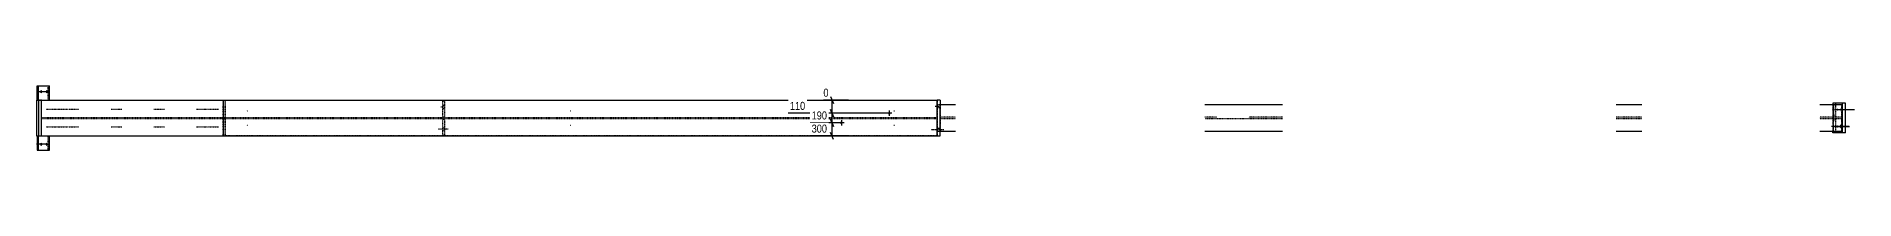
# Model space of a CAD drawing. Header units: millimetres. Extents: x 64 to 141609, y 8 to 4053.
# Drawn here: x 89710 to 104888, y 80 to 620 of the extents above; entities that cross this region are included whole.
import ezdxf

# ---------------------------------------------------------------- set-up
doc = ezdxf.new("R2010")
doc.units = ezdxf.units.MM
doc.linetypes.add('DXK_LINE_DOT2', pattern=[3.9198, 1.9599, -1.9599])
doc.layers.add('MÅLSÆTNING', color=7, linetype='Continuous')
doc.layers.add('STÅL', color=7, linetype='Continuous')
doc.styles.add('Arial Narrow', font='ARIALN.TTF', dxfattribs={"height": 0.2})

msp = doc.modelspace()

# ---------------------------------------------------------------- hatches: boundary and pattern name
at = {"layer": 'STÅL', "linetype": 'Continuous'}
for points in [[(89742, 570), (89742, 573), (89742, 575), (89743, 578), (89744, 580), (89746, 581), (89748, 582), (89749, 583), (89751, 583), (89753, 582), (89755, 581), (89756, 580), (89757, 578), (89758, 575), (89759, 573), (89759, 570), (89759, 567), (89758, 565), (89757, 562), (89756, 560), (89755, 559), (89753, 558), (89751, 557), (89749, 557), (89748, 558), (89746, 559), (89744, 560), (89743, 562), (89742, 565), (89742, 567)], [(89788, 570), (89788, 573), (89789, 575), (89790, 578), (89791, 580), (89792, 581), (89794, 582), (89796, 583), (89798, 583), (89799, 582), (89801, 581), (89802, 580), (89804, 578), (89804, 575), (89805, 573), (89805, 570), (89805, 567), (89804, 565), (89804, 562), (89802, 560), (89801, 559), (89799, 558), (89798, 557), (89796, 557), (89794, 558), (89792, 559), (89791, 560), (89790, 562), (89789, 565), (89788, 567)], [(96441, 310, -1), (96419, 310, -1)], [(96841, 390, -1), (96819, 390, -1)], [(104749, 420), (104749, 417), (104748, 413), (104748, 410), (104748, 408), (104748, 406), (104747, 404), (104747, 404), (104746, 404), (104746, 404), (104746, 406), (104745, 408), (104745, 410), (104745, 413), (104745, 417), (104745, 420), (104745, 423), (104745, 427), (104745, 430), (104745, 432), (104746, 434), (104746, 436), (104746, 436), (104747, 436), (104747, 436), (104748, 434), (104748, 432), (104748, 430), (104748, 427), (104749, 423)], [(104776, 420), (104776, 417), (104776, 413), (104776, 410), (104776, 408), (104775, 406), (104775, 404), (104775, 404), (104774, 404), (104774, 404), (104773, 406), (104773, 408), (104773, 410), (104772, 413), (104772, 417), (104772, 420), (104772, 423), (104772, 427), (104773, 430), (104773, 432), (104773, 434), (104774, 436), (104774, 436), (104775, 436), (104775, 436), (104775, 434), (104776, 432), (104776, 430), (104776, 427), (104776, 423)], [(104749, 280), (104749, 277), (104748, 273), (104748, 270), (104748, 268), (104748, 266), (104747, 264), (104747, 264), (104746, 264), (104746, 264), (104746, 266), (104745, 268), (104745, 270), (104745, 273), (104745, 277), (104745, 280), (104745, 283), (104745, 287), (104745, 290), (104745, 292), (104746, 294), (104746, 296), (104746, 296), (104747, 296), (104747, 296), (104748, 294), (104748, 292), (104748, 290), (104748, 287), (104749, 283)], [(104783, 280), (104783, 277), (104783, 273), (104782, 270), (104780, 268), (104779, 266), (104777, 264), (104775, 264), (104773, 264), (104772, 264), (104770, 266), (104768, 268), (104767, 270), (104766, 273), (104766, 277), (104765, 280), (104766, 283), (104766, 287), (104767, 290), (104768, 292), (104770, 294), (104772, 296), (104773, 296), (104775, 296), (104777, 296), (104779, 294), (104780, 292), (104782, 290), (104783, 287), (104783, 283)], [(89742, 130), (89742, 133), (89742, 135), (89743, 138), (89744, 140), (89746, 141), (89748, 142), (89749, 143), (89751, 143), (89753, 142), (89755, 141), (89756, 140), (89757, 138), (89758, 135), (89759, 133), (89759, 130), (89759, 127), (89758, 125), (89757, 122), (89756, 120), (89755, 119), (89753, 118), (89751, 117), (89749, 117), (89748, 118), (89746, 119), (89744, 120), (89743, 122), (89742, 125), (89742, 127)], [(89788, 130), (89788, 133), (89789, 135), (89790, 138), (89791, 140), (89792, 141), (89794, 142), (89796, 143), (89798, 143), (89799, 142), (89801, 141), (89802, 140), (89804, 138), (89804, 135), (89805, 133), (89805, 130), (89805, 127), (89804, 125), (89804, 122), (89802, 120), (89801, 119), (89799, 118), (89798, 117), (89796, 117), (89794, 118), (89792, 119), (89791, 120), (89790, 122), (89789, 125), (89788, 127)]]:
    msp.add_hatch(color=96, dxfattribs=at).paths.add_polyline_path(points)

# ---------------------------------------------------------------- linework, layer by layer
at = {"layer": 'MÅLSÆTNING', "color": 7, "linetype": 'Continuous'}
for p, q in [((96489, 500), (96280, 500)), ((96340, 530), (96364, 470)), ((96352, 390), (96352, 500)), ((96810, 390), (95987, 390)), ((96810, 390), (95987, 390)), ((96410, 310), (96169, 310)), ((96410, 310), (96169, 310)), ((96364, 360), (96340, 420)), ((96340, 420), (96364, 360)), ((96364, 280), (96340, 340)), ((96340, 340), (96364, 280)), ((96352, 310), (96352, 390)), ((96352, 200), (96352, 310)), ((96489, 200), (96169, 200)), ((96364, 170), (96340, 230))]:
    msp.add_line(p, q, dxfattribs=at)
at = {"layer": 'STÅL', "color": 2, "linetype": 'Continuous'}
for p, q in [((89716, 500), (89716, 620)), ((89716, 620), (89820, 620)), ((89727, 500), (89727, 620)), ((89820, 500), (89820, 620)), ((89712, 500), (89712, 200)), ((89712, 500), (89753, 500)), ((89731, 200), (89731, 500)), ((89753, 200), (89753, 500)), ((89753, 500), (97229, 500)), ((97254, 500), (97229, 500)), ((97229, 200), (97229, 500)), ((97254, 500), (97254, 460)), ((97384, 460), (97254, 460)), ((97254, 240), (97254, 460)), ((100111, 460), (99465, 460)), ((103111, 460), (102897, 460)), ((104785, 460), (104597, 460)), ((104812, 475), (104706, 475)), ((104706, 475), (104706, 460)), ((104785, 240), (104785, 460)), ((104787, 225), (104787, 475)), ((104812, 225), (104812, 475)), ((89712, 200), (89753, 200)), ((89716, 200), (89716, 80)), ((89727, 80), (89727, 200)), ((89753, 200), (97229, 200)), ((89820, 80), (89820, 200)), ((97229, 200), (97254, 200)), ((97254, 200), (97254, 240)), ((97254, 240), (97384, 240)), ((99465, 240), (100111, 240)), ((102897, 240), (103111, 240)), ((104597, 240), (104785, 240)), ((104706, 225), (104706, 240)), ((104812, 225), (104706, 225)), ((89716, 80), (89820, 80))]:
    msp.add_line(p, q, dxfattribs=at)
at = {"layer": 'STÅL', "color": 7, "linetype": 'DXK_LINE_DOT2'}
for p, q in [((89809, 500), (89809, 620)), ((89753, 500), (89716, 500)), ((89753, 500), (91288, 500)), ((91270, 200), (91270, 500)), ((91271, 200), (91271, 500)), ((91276, 200), (91276, 500)), ((91288, 200), (91288, 500)), ((91288, 500), (97232, 500)), ((93102, 353), (93102, 493)), ((93102, 493), (93117, 493)), ((93117, 493), (93117, 353)), ((97227, 500), (97227, 200)), ((97229, 500), (97229, 353)), ((97232, 200), (97232, 500)), ((97254, 460), (97254, 240)), ((104706, 460), (104706, 240)), ((104711, 240), (104711, 460)), ((104713, 460), (104713, 380)), ((104731, 225), (104731, 475)), ((104782, 380), (104782, 460)), ((89753, 353), (97229, 353)), ((89753, 347), (89753, 353)), ((89753, 347), (97229, 347)), ((90309, 347), (90309, 353)), ((90487, 347), (90487, 353)), ((91255, 347), (91255, 353)), ((93102, 361), (93117, 361)), ((93102, 207), (93102, 347)), ((93102, 339), (93117, 339)), ((93117, 347), (93117, 207)), ((95415, 347), (95415, 353)), ((95594, 347), (95594, 353)), ((95716, 347), (95716, 353)), ((95894, 347), (95894, 353)), ((96016, 347), (96016, 353)), ((96194, 353), (96194, 347)), ((97229, 353), (97229, 347)), ((97229, 347), (97229, 200)), ((97384, 356), (97254, 356)), ((97384, 344), (97254, 344)), ((99565, 356), (99465, 356)), ((100111, 344), (99465, 344)), ((100111, 356), (99830, 356)), ((103111, 356), (102897, 356)), ((103111, 344), (102897, 344)), ((104779, 356), (104597, 356)), ((104779, 344), (104597, 344)), ((104713, 380), (104714, 371)), ((104714, 329), (104713, 320)), ((104713, 240), (104713, 320)), ((104714, 371), (104714, 363)), ((104714, 363), (104715, 358)), ((104715, 342), (104714, 337)), ((104714, 337), (104714, 329)), ((104715, 358), (104716, 356)), ((104716, 344), (104715, 342)), ((104779, 356), (104781, 358)), ((104781, 342), (104779, 344)), ((104781, 363), (104782, 371)), ((104781, 358), (104781, 363)), ((104781, 337), (104781, 342)), ((104782, 329), (104781, 337)), ((104782, 371), (104782, 380)), ((104782, 320), (104782, 329)), ((104782, 240), (104782, 320)), ((89716, 200), (89820, 200)), ((89753, 200), (91288, 200)), ((89809, 80), (89809, 200)), ((97232, 200), (91288, 200)), ((93117, 207), (93102, 207))]:
    msp.add_line(p, q, dxfattribs=at)
at = {"layer": 'STÅL', "color": 96, "linetype": 'Continuous'}
for p, q in [((89774, 570), (89710, 570)), ((89820, 570), (89756, 570)), ((96452, 310), (96408, 310)), ((96430, 332), (96430, 288)), ((96852, 390), (96808, 390)), ((96830, 412), (96830, 368)), ((104728, 420), (104846, 420)), ((104741, 420), (104888, 420)), ((104843, 280), (104695, 280)), ((104728, 280), (104846, 280)), ((89774, 130), (89710, 130)), ((89820, 130), (89756, 130))]:
    msp.add_line(p, q, dxfattribs=at)
at = {"layer": 'STÅL', "color": 96, "linetype": 'DXK_LINE_DOT2'}
for p, q in [((93102, 456), (93117, 456)), ((97229, 463), (97254, 463)), ((89792, 425), (89881, 425)), ((89884, 425), (89973, 425)), ((89977, 425), (90066, 425)), ((90334, 425), (90423, 425)), ((90691, 425), (90781, 425)), ((91048, 425), (91137, 425)), ((91141, 425), (91230, 425)), ((91466, 410), (91472, 410)), ((93087, 443), (93117, 443)), ((93102, 430), (93117, 430)), ((94167, 410), (94173, 410)), ((96868, 410), (96874, 410)), ((97214, 450), (97254, 450)), ((97229, 437), (97254, 437)), ((104700, 420), (104818, 420)), ((89792, 275), (89881, 275)), ((89884, 275), (89973, 275)), ((89977, 275), (90066, 275)), ((90334, 275), (90423, 275)), ((90691, 275), (90781, 275)), ((91048, 275), (91137, 275)), ((91141, 275), (91230, 275)), ((91466, 290), (91472, 290)), ((93147, 257), (93062, 257)), ((93117, 270), (93102, 270)), ((93117, 244), (93102, 244)), ((94167, 290), (94173, 290)), ((96868, 290), (96874, 290)), ((97284, 250), (97179, 250)), ((97254, 263), (97229, 263)), ((97254, 237), (97229, 237)), ((104700, 280), (104818, 280))]:
    msp.add_line(p, q, dxfattribs=at)

# ---------------------------------------------------------------- next in the draw order: wipeouts: each hides what was drawn before it
at = {"color": 0, "linetype": 'Continuous'}
for points in [[(96336, 514), (96336, 612), (96266, 612), (96266, 514)], [(96142, 404), (96142, 502), (95986, 502), (95986, 404)]]:
    msp.add_wipeout(points, dxfattribs=at).dxf.layer = 'MÅLSÆTNING'

# ---------------------------------------------------------------- next in the draw order: texts
at = {"layer": 'MÅLSÆTNING', "color": 3, "linetype": 'Continuous', "style": 'Arial Narrow'}
for s, p in [('110', (96000, 418)), ('0', (96280, 528))]:
    msp.add_text(s, height=66.8, dxfattribs=at).set_placement(p)

# ---------------------------------------------------------------- next in the draw order: wipeouts: each hides what was drawn before it
at = {"color": 0, "linetype": 'Continuous'}
msp.add_wipeout([(96324, 324), (96324, 422), (96168, 422), (96168, 324)], dxfattribs=at).dxf.layer = 'MÅLSÆTNING'

# ---------------------------------------------------------------- next in the draw order: wipeouts: each hides what was drawn before it
msp.add_wipeout([(96324, 214), (96324, 312), (96168, 312), (96168, 214)], dxfattribs=at).dxf.layer = 'MÅLSÆTNING'

# ---------------------------------------------------------------- next in the draw order: texts
at = {"layer": 'MÅLSÆTNING', "color": 3, "linetype": 'Continuous', "style": 'Arial Narrow'}
for s, p in [('190', (96182, 338)), ('300', (96182, 228))]:
    msp.add_text(s, height=66.8, dxfattribs=at).set_placement(p)

doc.saveas('drawing.dxf')
